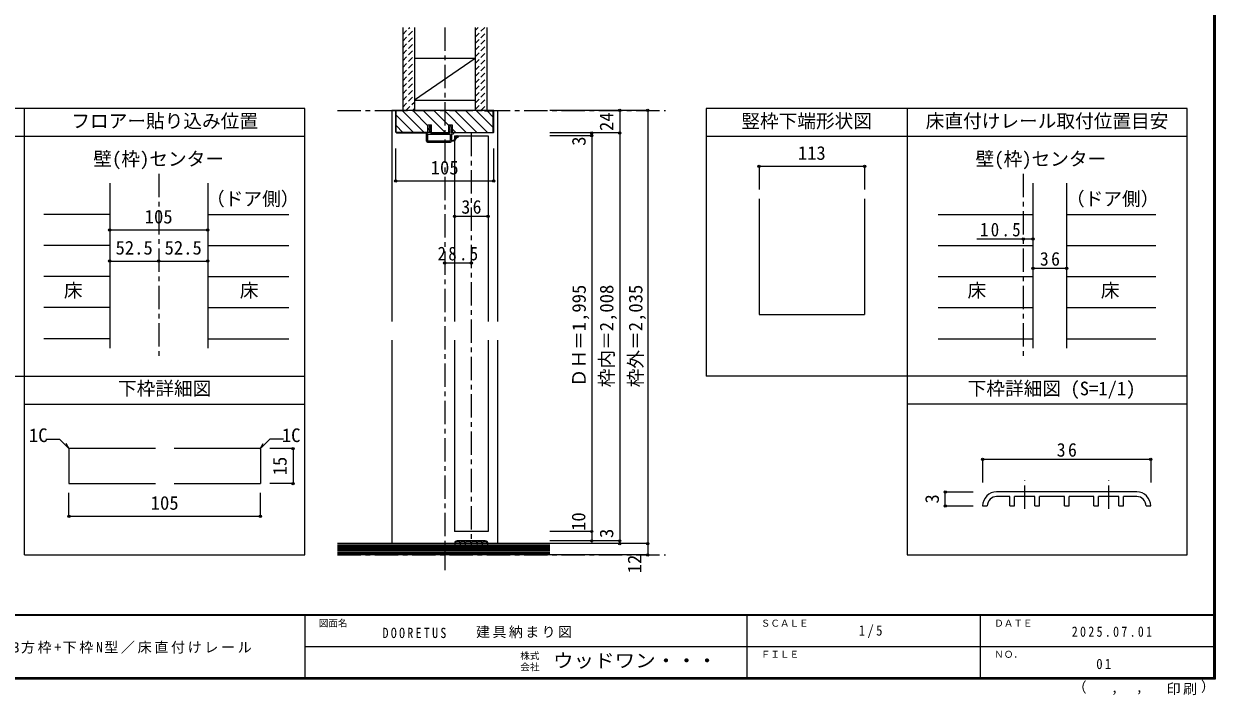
# Model space of a CAD drawing. Units: millimetres at full size, sheet at 1:5, with parts at other scales. Extents: x -973 to 977, y -718 to 696.
# Drawn here: x -299 to 977, y -718 to 1 of the extents above; entities that cross this region are included whole.
import ezdxf
from ezdxf.enums import TextEntityAlignment as Align

# ---------------------------------------------------------------- set-up
doc = ezdxf.new("R2010")
doc.units = ezdxf.units.MM
doc.header["$LTSCALE"] = 5
doc.header["$PDMODE"] = 32
doc.header["$PDSIZE"] = 2.5
doc.linetypes.add('CHAIN1', pattern=[8, 5, -1, 1, -1])
doc.linetypes.add('DASHED1', pattern=[1.8, 1.2, -0.6])
for name, color, linetype in [('0-0_補助線', 7, 'Continuous'), ('0-1_通り芯', 4, 'CHAIN1'), ('0-3_仕上げ', 7, 'Continuous'), ('0-4_枠', 3, 'Continuous'), ('0-6_扉', 6, 'Continuous'), ('0-7_金物', 7, 'Continuous'), ('0-A_文字', 3, 'Continuous'), ('0-B_寸法', 7, 'Continuous'), ('0-C_ハッチ', 4, 'DASHED1'), ('1-4_枠', 3, 'Continuous'), ('1-B_寸法', 4, 'Continuous'), ('7-1_通り芯', 4, 'CHAIN1'), ('7-7_金物', 7, 'Continuous'), ('7-B_寸法', 4, 'Continuous'), ('F-0_補助線', 7, 'Continuous'), ('F-1_枠', 6, 'Continuous'), ('F-A_文字', 7, 'Continuous')]:
    doc.layers.add(name, color=color, linetype=linetype)
doc.styles.add('ＭＳ ゴシック', font='')
doc.styles.get('ＭＳ ゴシック').set_extended_font_data('MS Gothic')

# ---------------------------------------------------------------- blocks, each defined once
blk = doc.blocks.new('2')
at = {"layer": '0-0_補助線'}
for p, q in [((-9.846, -9.622), (-9.846, 15.078)), ((-8.846, 16.078), (0.354, 16.078)), ((-8.846, 15.878), (0.637, 15.878)), ((-8.446, 14.378), (-8.446, -8.922)), ((-8.146, 14.678), (-1.546, 14.678)), ((-1.246, 14.378), (-1.246, -8.922)), ((4.154, 13.753), (4.154, 13.053)), ((5.154, 13.053), (4.512, 13.876)), ((7.154, 13.053), (5.154, 13.053)), ((0.154, 11.653), (2.154, 11.653)), ((0.154, 11.653), (0.154, -8.497)), ((2.154, 10.953), (2.154, 11.653)), ((3.154, 11.653), (2.512, 10.83)), ((3.154, 11.653), (6.154, 11.653)), ((6.154, 10.953), (6.154, 11.653)), ((7.558, 12.258), (6.516, 10.835)), ((-1.48, -10.622), (-8.846, -10.622)), ((-1.546, -9.222), (-8.146, -9.222)), ((-1.189, -10.85), (-0.732, -12.694)), ((0.154, -8.497), (2.154, -8.497)), ((4.154, -9.897), (0.154, -9.897)), ((0.154, -9.897), (0.154, -10.622)), ((0.154, -10.622), (0.645, -12.548)), ((2.154, -7.797), (2.154, -8.497)), ((3.154, -8.497), (2.512, -7.674)), ((3.154, -8.497), (6.154, -8.497)), ((4.154, -10.597), (4.154, -9.897)), ((5.154, -9.897), (4.512, -10.72)), ((7.154, -9.897), (5.154, -9.897)), ((6.154, -7.797), (6.154, -8.497)), ((7.558, -9.101), (6.516, -7.679)), ((0.354, -12.922), (-0.441, -12.922))]:
    blk.add_line(p, q, dxfattribs=at)
for points in [[(-9.646, 15.078), (-9.646, -9.622), (-9.846, -9.622)], [(4.154, 13.053), (0.154, 13.053), (0.649, 15.723)]]:
    blk.add_lwpolyline(points, dxfattribs=at)
for centre, radius, start, end in [((-8.846, 15.078), 1, 90, 180), ((-8.846, 15.078), 0.8, 90, 180), ((-8.146, 14.378), 0.3, 90, 180), ((-1.546, 14.378), 0.3, 0, 90), ((0.354, 15.778), 0.3, 349.49875, 90), ((4.354, 13.753), 0.2, 37.96957, 180), ((7.154, 12.553), 0.5, 323.78053, 90), ((2.354, 10.953), 0.2, 180, 322.03043), ((6.354, 10.953), 0.2, 180, 323.78053), ((-8.846, -9.622), 1, 180, 270), ((-2.846, -10.72), 6, 179.06153, 259.29815), ((-8.146, -8.922), 0.3, 180, 270), ((-2.846, -10.72), 5.3, 178.93757, 259.29815), ((-1.546, -8.922), 0.3, 270, 0), ((-1.48, -10.922), 0.3, 13.9282, 90), ((-0.441, -12.622), 0.3, 193.9282, 270), ((0.354, -12.622), 0.3, 270, 14.29438), ((2.354, -7.797), 0.2, 37.96957, 180), ((4.354, -10.597), 0.2, 180, 322.03043), ((6.354, -7.797), 0.2, 36.21947, 180), ((7.154, -9.397), 0.5, 270, 36.21947), ((-3.896, -16.272), 0.35, 259.29815, 79.29815)]:
    blk.add_arc(centre, radius, start, end, dxfattribs=at)
blk.add_point((-3.896, -16.622), dxfattribs=at)

msp = doc.modelspace()

# ---------------------------------------------------------------- linework, layer by layer
at = {"layer": '0-1_通り芯'}
for p, q in [((151.51, -2.5), (151.51, -583.952)), ((36.653, -91.5), (388.01, -91.5)), ((180.01, -115.5), (180.01, -555.5)), ((-154.777, -159.5), (-154.777, -356.007)), ((771.032, -159.5), (771.032, -356.007)), ((36.653, -567.5), (388.01, -567.5))]:
    msp.add_line(p, q, dxfattribs=at)
at = {"layer": '0-3_仕上げ', "color": 2}
for p, q in [((106.51, -2.5), (106.51, -91.5)), ((119.01, -2.5), (119.01, -91.5)), ((184.01, -2.5), (184.01, -91.5)), ((196.51, -2.5), (196.51, -91.5)), ((264.01, -555.5), (36.653, -555.5)), ((264.01, -567.5), (36.653, -567.5))]:
    msp.add_line(p, q, dxfattribs=at)
at = {"layer": '0-3_仕上げ'}
for p, q in [((119.01, -80.234), (184.01, -35.5)), ((264.01, -557), (36.653, -557)), ((264.01, -558.5), (36.653, -558.5)), ((264.01, -560), (36.653, -560)), ((264.01, -561.5), (36.653, -561.5)), ((264.01, -563), (36.653, -563)), ((264.01, -564.5), (36.653, -564.5)), ((264.01, -566), (36.653, -566))]:
    msp.add_line(p, q, dxfattribs=at)
at = {"layer": '0-3_仕上げ', "color": 3}
for p, q in [((119.01, -35.5), (184.01, -35.5)), ((119.01, -80.5), (184.01, -80.5))]:
    msp.add_line(p, q, dxfattribs=at)
at = {"layer": '0-3_仕上げ', "color": 4}
for p, q in [((-207.277, -202.801), (-277.836, -202.801)), ((-102.277, -202.801), (-15.267, -202.801)), ((680.056, -202.801), (781.532, -202.801)), ((817.532, -202.801), (913.057, -202.801)), ((-207.277, -236.103), (-277.836, -236.103)), ((-102.277, -236.103), (-15.267, -236.103)), ((680.056, -236.103), (781.532, -236.103)), ((817.532, -236.103), (913.057, -236.103)), ((-207.277, -269.404), (-277.836, -269.404)), ((-102.277, -269.404), (-15.267, -269.404)), ((680.056, -269.404), (781.532, -269.404)), ((817.532, -269.404), (913.057, -269.404)), ((-207.277, -302.706), (-277.836, -302.706)), ((-102.277, -302.706), (-15.267, -302.706)), ((680.056, -302.706), (781.532, -302.706)), ((817.532, -302.706), (913.057, -302.706)), ((-207.277, -336.007), (-277.836, -336.007)), ((-102.277, -336.007), (-15.267, -336.007)), ((680.056, -336.007), (781.532, -336.007)), ((817.532, -336.007), (913.057, -336.007))]:
    msp.add_line(p, q, dxfattribs=at)
at = {"layer": '0-4_枠', "color": 4}
for p, q in [((99.01, -91.5), (95.01, -91.5)), ((95.01, -91.5), (95.01, -317.5)), ((204.01, -91.5), (208.01, -91.5)), ((208.01, -91.5), (208.01, -317.5)), ((488.139, -151.266), (488.139, -176.266)), ((95.01, -337.5), (95.01, -555.5)), ((208.01, -337.5), (208.01, -555.5))]:
    msp.add_line(p, q, dxfattribs=at)
at = {"layer": '0-4_枠'}
for p, q in [((204.01, -91.5), (99.01, -91.5)), ((99.51, -114.586), (99.51, -92)), ((109.01, -92), (99.51, -92)), ((109.01, -91.5), (109.01, -92)), ((194.01, -92), (194.01, -91.5)), ((194.01, -92), (203.51, -92)), ((203.51, -114.586), (203.51, -92)), ((431.639, -89.5), (431.639, -376.007)), ((99.925, -115), (99.51, -114.586)), ((133.51, -107), (137.21, -107)), ((133.51, -115.5), (133.51, -107)), ((137.21, -115.5), (137.21, -107)), ((155.81, -115.5), (155.81, -107)), ((203.096, -115), (203.51, -114.586)), ((99.717, -115.5), (133.51, -115.5)), ((133.51, -115), (99.925, -115)), ((137.21, -115), (155.81, -115)), ((137.21, -115.5), (155.81, -115.5)), ((159.51, -115), (203.096, -115)), ((203.303, -115.5), (159.51, -115.5)), ((-207.277, -169.5), (-207.277, -346.007)), ((-102.277, -169.5), (-102.277, -346.007)), ((781.532, -169.5), (781.532, -346.007)), ((817.532, -169.5), (817.532, -346.007)), ((488.139, -186.266), (488.139, -309.925)), ((601.139, -186.266), (601.139, -309.925)), ((488.139, -309.925), (601.139, -309.925))]:
    msp.add_line(p, q, dxfattribs=at)
for points in [[(99.717, -115.5), (99.01, -114.793), (99.01, -91.5)], [(203.303, -115.5), (204.01, -114.793), (204.01, -91.5)], [(155.81, -107), (159.51, -107), (159.51, -115.5)]]:
    msp.add_lwpolyline(points, dxfattribs=at)
at = {"layer": '0-4_枠', "color": 4}
msp.add_lwpolyline([(488.139, -151.266), (601.139, -151.266), (601.139, -176.266)], dxfattribs=at)
at = {"layer": '0-4_枠', "color": 7}
for p in [(488.139, -151.266), (601.139, -151.266)]:
    msp.add_point(p, dxfattribs=at)
at = {"layer": '0-6_扉'}
for p, q in [((162.01, -118.5), (198.01, -118.5)), ((162.01, -118.5), (162.01, -317.5)), ((198.01, -118.5), (198.01, -317.5)), ((162.01, -337.5), (162.01, -542.5)), ((198.01, -337.5), (198.01, -542.5)), ((198.01, -542.5), (162.01, -542.5))]:
    msp.add_line(p, q, dxfattribs=at)
at = {"layer": '0-7_金物'}
for p, q in [((162.01, -555.5), (163.01, -555.5)), ((195.01, -552.5), (165.01, -552.5)), ((167.81, -553.5), (165.01, -553.5)), ((167.81, -555.5), (167.81, -553.5)), ((167.81, -555.5), (168.81, -555.5)), ((168.81, -555.5), (168.81, -553.5)), ((173.21, -553.5), (168.81, -553.5)), ((173.21, -555.5), (173.21, -553.5)), ((173.21, -555.5), (174.21, -555.5)), ((174.21, -555.5), (174.21, -553.5)), ((179.51, -553.5), (174.21, -553.5)), ((179.51, -555.5), (179.51, -553.5)), ((179.51, -555.5), (180.51, -555.5)), ((180.51, -555.5), (180.51, -553.5)), ((185.81, -553.5), (180.51, -553.5)), ((185.81, -555.5), (185.81, -553.5)), ((185.81, -555.5), (186.81, -555.5)), ((186.81, -555.5), (186.81, -553.5)), ((191.21, -553.5), (186.81, -553.5)), ((191.21, -555.5), (191.21, -553.5)), ((191.21, -555.5), (192.21, -555.5)), ((192.21, -555.5), (192.21, -553.5)), ((195.01, -553.5), (192.21, -553.5)), ((197.01, -555.5), (198.01, -555.5))]:
    msp.add_line(p, q, dxfattribs=at)
for centre, radius, start, end in [((165.01, -555.5), 3, 90, 180), ((165.01, -555.5), 2, 90, 180), ((195.01, -555.5), 3, 0, 90), ((195.01, -555.5), 2, 0, 90)]:
    msp.add_arc(centre, radius, start, end, dxfattribs=at)
at = {"layer": '0-A_文字'}
for p, q in [((-298.347, -89.5), (-558.347, -89.5)), ((1.653, -89.5), (-298.347, -89.5)), ((-298.347, -376.007), (-298.347, -89.5)), ((1.653, -567.5), (1.653, -89.5)), ((646.639, -89.5), (431.639, -89.5)), ((946.639, -89.5), (646.639, -89.5)), ((646.639, -89.5), (646.639, -376.007)), ((946.639, -567.5), (946.639, -89.5)), ((-298.347, -119.5), (-558.347, -119.5)), ((1.653, -119.5), (-298.347, -119.5)), ((646.639, -119.5), (431.639, -119.5)), ((946.639, -119.5), (646.639, -119.5)), ((-298.347, -567.5), (-298.347, -376.007)), ((646.639, -376.007), (431.639, -376.007)), ((-298.347, -406.007), (1.653, -406.007)), ((946.639, -406.007), (646.639, -406.007)), ((-298.347, -567.5), (1.653, -567.5)), ((646.639, -567.5), (946.639, -567.5))]:
    msp.add_line(p, q, dxfattribs=at)
for points in [[(-558.347, -376.007), (-298.347, -376.007), (1.653, -376.007)], [(946.639, -376.007), (646.639, -376.007), (646.639, -567.5)]]:
    msp.add_lwpolyline(points, dxfattribs=at)
at = {"layer": '0-B_寸法', "color": 4}
for p, q in [((369.01, -91.5), (264.01, -91.5)), ((339.01, -91.5), (339.01, -555.5)), ((369.01, -91.5), (369.01, -567.5)), ((339.01, -115.5), (264.01, -115.5)), ((309.01, -118.5), (264.01, -118.5)), ((309.01, -115.5), (309.01, -552.5)), ((99.01, -166.922), (99.01, -132.4)), ((162.01, -204.801), (198.01, -204.801)), ((-207.277, -219.452), (-102.277, -219.452)), ((721.398, -229.102), (781.532, -229.102)), ((-207.277, -252.753), (-102.277, -252.753)), ((151.51, -254.801), (180.01, -254.801)), ((781.532, -260.487), (817.532, -260.487)), ((309.01, -542.5), (264.01, -542.5)), ((339.01, -552.5), (264.01, -552.5)), ((369.01, -555.5), (264.01, -555.5)), ((369.01, -567.5), (264.01, -567.5))]:
    msp.add_line(p, q, dxfattribs=at)
msp.add_lwpolyline([(99.01, -166.922), (204.01, -166.922), (204.01, -132.4)], dxfattribs=at)
at = {"layer": '0-B_寸法'}
for p in [(339.01, -91.5), (369.01, -91.5), (309.01, -115.5), (339.01, -115.5), (309.01, -118.5), (99.01, -166.922), (204.01, -166.922), (162.01, -204.801), (198.01, -204.801), (-207.277, -219.452), (-102.277, -219.452), (771.032, -229.102), (781.532, -229.102), (-207.277, -252.753), (-154.777, -252.753), (-102.277, -252.753), (151.51, -254.801), (180.01, -254.801), (781.532, -260.487), (817.532, -260.487), (309.01, -542.5), (309.01, -552.5), (339.01, -552.5), (339.01, -555.5), (369.01, -555.5), (369.01, -567.5)]:
    msp.add_point(p, dxfattribs=at)
at = {"layer": '0-C_ハッチ'}
for p, q in [((106.51, -10.111), (114.121, -2.5)), ((106.51, -17.182), (119.01, -4.682)), ((106.51, -24.253), (119.01, -11.753)), ((184.01, -5.748), (187.258, -2.5)), ((184.01, -12.819), (194.329, -2.5)), ((184.01, -19.89), (196.51, -7.39)), ((106.51, -31.324), (119.01, -18.824)), ((184.01, -26.961), (196.51, -14.461)), ((184.01, -34.032), (196.51, -21.532)), ((106.51, -38.395), (119.01, -25.895)), ((106.51, -45.466), (119.01, -32.966)), ((184.01, -41.103), (196.51, -28.603)), ((184.01, -48.174), (196.51, -35.674)), ((106.51, -52.537), (119.01, -40.037)), ((106.51, -59.608), (119.01, -47.108)), ((184.01, -55.246), (196.51, -42.746)), ((184.01, -62.317), (196.51, -49.817)), ((106.51, -66.68), (119.01, -54.18)), ((106.51, -73.751), (119.01, -61.251)), ((184.01, -69.388), (196.51, -56.888)), ((106.51, -80.822), (119.01, -68.322)), ((106.51, -87.893), (119.01, -75.393)), ((184.01, -76.459), (196.51, -63.959)), ((184.01, -83.53), (196.51, -71.03)), ((109.974, -91.5), (119.01, -82.464)), ((184.01, -90.601), (196.51, -78.101)), ((190.182, -91.5), (196.51, -85.172)), ((117.045, -91.5), (119.01, -89.535))]:
    msp.add_line(p, q, dxfattribs=at)
at = {"layer": '0-C_ハッチ', "linetype": 'Continuous'}
for p, q in [((99.51, -96.412), (118.099, -115)), ((106.412, -92), (129.412, -115)), ((117.226, -91.5), (133.51, -107.784)), ((128.54, -91.5), (152.04, -115)), ((139.853, -91.5), (155.81, -107.457)), ((151.168, -91.5), (174.667, -115)), ((162.481, -91.5), (185.981, -115)), ((173.795, -91.5), (197.295, -115)), ((185.108, -91.5), (203.51, -109.902)), ((196.922, -92), (203.51, -98.588)), ((99.51, -107.725), (106.785, -115)), ((159.51, -111.157), (163.353, -115))]:
    msp.add_line(p, q, dxfattribs=at)
at = {"layer": '1-4_枠'}
for p, q in [((-250.14, -453.601), (-250.847, -454.308)), ((-250.847, -454.308), (-250.847, -491.101)), ((-158.347, -453.601), (-250.14, -453.601)), ((-46.554, -453.601), (-138.347, -453.601)), ((-46.554, -453.601), (-45.847, -454.308)), ((-45.847, -454.308), (-45.847, -491.101)), ((-250.847, -491.101), (-158.347, -491.101)), ((-138.347, -491.101), (-45.847, -491.101))]:
    msp.add_line(p, q, dxfattribs=at)
at = {"layer": '1-B_寸法'}
for p, q in [((-275.653, -443.601), (-260.847, -443.601)), ((-250.493, -453.955), (-260.847, -443.601)), ((-46.201, -453.955), (-35.847, -443.601)), ((-21.041, -443.601), (-35.847, -443.601)), ((-250.493, -453.955), (-253.765, -448.287)), ((-46.201, -453.955), (-42.929, -448.287)), ((-10.847, -453.601), (-35.847, -453.601)), ((-10.847, -453.601), (-10.847, -491.101)), ((-10.847, -491.101), (-35.847, -491.101)), ((-250.847, -526.101), (-250.847, -501.101)), ((-45.847, -526.101), (-45.847, -501.101)), ((-250.847, -526.101), (-45.847, -526.101))]:
    msp.add_line(p, q, dxfattribs=at)
at = {"layer": '1-B_寸法', "color": 7}
for p in [(-10.847, -453.601), (-10.847, -491.101), (-250.847, -526.101), (-45.847, -526.101)]:
    msp.add_point(p, dxfattribs=at)
at = {"layer": '7-1_通り芯'}
for p, q in [((772.63, -518.365), (772.63, -487.834)), ((862.63, -518.365), (862.63, -487.834))]:
    msp.add_line(p, q, dxfattribs=at)
at = {"layer": '7-7_金物'}
for p, q in [((892.63, -500.065), (742.63, -500.065)), ((756.63, -505.065), (742.63, -505.065)), ((756.63, -515.065), (756.63, -505.065)), ((783.63, -505.065), (761.63, -505.065)), ((761.63, -515.065), (761.63, -505.065)), ((783.63, -515.065), (783.63, -505.065)), ((815.13, -505.065), (788.63, -505.065)), ((788.63, -515.065), (788.63, -505.065)), ((815.13, -515.065), (815.13, -505.065)), ((846.63, -505.065), (820.13, -505.065)), ((820.13, -515.065), (820.13, -505.065)), ((846.63, -515.065), (846.63, -505.065)), ((873.63, -505.065), (851.63, -505.065)), ((851.63, -515.065), (851.63, -505.065)), ((873.63, -515.065), (873.63, -505.065)), ((892.63, -505.065), (878.63, -505.065)), ((878.63, -515.065), (878.63, -505.065)), ((727.63, -515.065), (732.63, -515.065)), ((756.63, -515.065), (761.63, -515.065)), ((783.63, -515.065), (788.63, -515.065)), ((815.13, -515.065), (820.13, -515.065)), ((846.63, -515.065), (851.63, -515.065)), ((873.63, -515.065), (878.63, -515.065)), ((902.63, -515.065), (907.63, -515.065))]:
    msp.add_line(p, q, dxfattribs=at)
for centre, radius, start, end in [((742.63, -515.065), 15, 90, 180), ((742.63, -515.065), 10, 90, 180), ((892.63, -515.065), 15, 0, 90), ((892.63, -515.065), 10, 0, 90)]:
    msp.add_arc(centre, radius, start, end, dxfattribs=at)
at = {"layer": '7-B_寸法'}
for p, q in [((727.63, -465.065), (727.63, -490.065)), ((727.63, -465.065), (907.63, -465.065)), ((907.63, -465.065), (907.63, -490.065)), ((687.63, -500.065), (717.63, -500.065)), ((687.63, -515.065), (687.63, -500.065)), ((687.63, -515.065), (717.63, -515.065))]:
    msp.add_line(p, q, dxfattribs=at)
at = {"layer": '7-B_寸法', "color": 7}
for p in [(727.63, -465.065), (907.63, -465.065), (687.63, -500.065), (687.63, -515.065)]:
    msp.add_point(p, dxfattribs=at)
at = {"layer": 'F-1_枠'}
for p, q in [((974.986, 695.833), (974.986, -700.833)), ((975.82, 695.833), (975.82, -700.833)), ((976.653, 695.833), (976.653, -700.833)), ((976.653, -631.667), (-973.347, -631.667)), ((976.653, -632.5), (-973.347, -632.5)), ((1.653, -632.5), (1.653, -699.167)), ((474.986, -632.5), (474.986, -699.167)), ((724.986, -632.5), (724.986, -699.167)), ((1.653, -665.833), (974.986, -665.834)), ((976.653, -699.167), (-973.347, -699.167)), ((976.653, -700), (-973.347, -700)), ((976.653, -700.833), (-973.347, -700.833))]:
    msp.add_line(p, q, dxfattribs=at)

# ---------------------------------------------------------------- block references
at = {"layer": '0-0_補助線', "rotation": 90}
msp.add_blockref('2', (148.088, -115.654), dxfattribs=at)

# ---------------------------------------------------------------- texts
at = {"layer": '0-4_枠', "color": 7, "style": 'ＭＳ ゴシック'}
for s, p in [('竪枠下端形状図', (469.139, -114.5)), ('113', (529.639, -148.766))]:
    msp.add_text(s, height=14.66, dxfattribs=at).set_placement(p, align=Align.BOTTOM_LEFT)
at = {"layer": '0-A_文字', "color": 7, "style": 'ＭＳ ゴシック'}
for s, p in [('フロアー貼り込み位置', (-248.347, -114.5)), ('床直付けレール取付位置目安', (666.639, -114.5)), ('壁(枠)センター', (-224.777, -155.091)), ('壁(枠)センター', (720.056, -155.091)), ('（ドア側）', (-104.022, -197.835)), ('（ドア側）', (816.907, -197.835)), ('床', (-256.347, -296.055)), ('床', (-67.898, -296.055)), ('床', (711.398, -296.055)), ('床', (854.192, -296.055)), ('下枠詳細図', (-198.347, -401.007)), ('下枠詳細図 (S=1/1)', (711.639, -401.007))]:
    msp.add_text(s, height=14.66, dxfattribs=at).set_placement(p, align=Align.BOTTOM_LEFT)
at = {"layer": '0-B_寸法', "style": 'ＭＳ ゴシック'}
for s, p in [('24', (336.51, -113.5)), ('3', (306.847, -129.385)), ('ＤＨ＝1,995', (307.021, -388)), ('枠内＝2,008', (336.581, -388)), ('枠外＝2,035', (367.667, -388)), ('10', (306.51, -541.875)), ('3', (336.51, -549.5)), ('12', (366.51, -587.285))]:
    msp.add_text(s, height=14.66, rotation=90, dxfattribs=at).set_placement(p, align=Align.BOTTOM_LEFT)
for s, p in [('105', (136.51, -164.422)), ('105', (-169.777, -216.952)), ('52.5', (-201.027, -250.253)), ('52.5', (-148.527, -250.253))]:
    msp.add_text(s, height=14.66, dxfattribs=at).set_placement(p, align=Align.BOTTOM_LEFT)
at = {"layer": '0-B_寸法', "char_height": 14.66, "attachment_point": 7, "style": 'ＭＳ ゴシック'}
for s, insert in [('\\T1.27;\\W0.95;36', (169.385, -202.301)), ('\\T1.28;\\W0.9;10.5', (724.82, -226.602)), ('\\T1.28;\\W0.9;28.5', (143.885, -252.301)), ('\\T1.27;\\W0.95;36', (788.907, -257.987))]:
    msp.add_mtext(s, dxfattribs=dict(at, insert=insert))
at = {"layer": '1-B_寸法', "color": 7, "style": 'ＭＳ ゴシック'}
for s, p in [('1C', (-293.778, -451.101)), ('1C', (-22.916, -451.101)), ('105', (-163.347, -523.601))]:
    msp.add_text(s, height=14.66, dxfattribs=at).set_placement(p, align=Align.BOTTOM_LEFT)
msp.add_text('15', height=14.66, rotation=90, dxfattribs=at).set_placement((-13.347, -482.351), align=Align.BOTTOM_LEFT)
at = {"layer": '7-B_寸法', "color": 7, "style": 'ＭＳ ゴシック'}
msp.add_text('3', height=14.66, rotation=90, dxfattribs=at).set_placement((685.13, -512.565), align=Align.BOTTOM_LEFT)
at = {"layer": '7-B_寸法', "color": 7, "insert": (807.005, -462.565), "char_height": 14.66, "attachment_point": 7, "style": 'ＭＳ ゴシック'}
msp.add_mtext('\\T1.27;\\W0.95;36', dxfattribs=at)
at = {"layer": 'F-0_補助線', "char_height": 11, "attachment_point": 7, "style": 'ＭＳ ゴシック'}
for s, insert in [('\\T1.39;\\W0.85;DOORETUS', (84.986, -656.798)), ('\\T1.17;建具納まり図', (185.035, -656.798))]:
    msp.add_mtext(s, dxfattribs=dict(at, insert=insert))
at = {"layer": 'F-A_文字', "style": 'ＭＳ ゴシック'}
for s, height, p in [('図面名', 7.331, (16.653, -646.667)), ('ＳＣＡＬＥ', 7.331, (489.986, -646.667)), ('ＤＡＴＥ', 7.331, (739.986, -646.667)), ('株式', 7.331, (232.486, -681.5)), ('ＦＩＬＥ', 7.331, (489.986, -680)), ('ＮＯ．', 7.331, (739.986, -680.001)), ('会社', 7.331, (232.486, -693.5)), ('）', 11, (961.387, -717.355)), ('（', 11, (823.992, -718.052)), (',', 11, (865.199, -718.052)), (',', 11, (891.686, -717.588))]:
    msp.add_text(s, height=height, dxfattribs=at).set_placement(p, align=Align.BOTTOM_LEFT)
at = {"layer": 'F-A_文字', "style": 'ＭＳ ゴシック', "width": 1.1}
msp.add_text('ウッドワン・・・', height=14.66, dxfattribs=at).set_placement((267.486, -692.5), align=Align.BOTTOM_LEFT)
at = {"layer": 'F-A_文字', "char_height": 11, "attachment_point": 7, "style": 'ＭＳ ゴシック'}
for s, insert in [('\\T1.38;\\W0.9;1/5', (594.986, -656.667)), ('\\T1.39;\\W0.85;2025.07.01', (823.111, -655.417)), ('\\T1.19;ドレタス\u3000H20トイレドア\u3000固定枠113㎜幅\u3000通常丁番\u3000通気仕様\u30003方枠+下枠N型／床直付けレール', (-846.68, -673.333)), ('\\T1.36;\\W0.9;01', (849.361, -690.001)), ('\\T1.17;印刷', (924.678, -717.82))]:
    msp.add_mtext(s, dxfattribs=dict(at, insert=insert))

doc.saveas('drawing.dxf')
